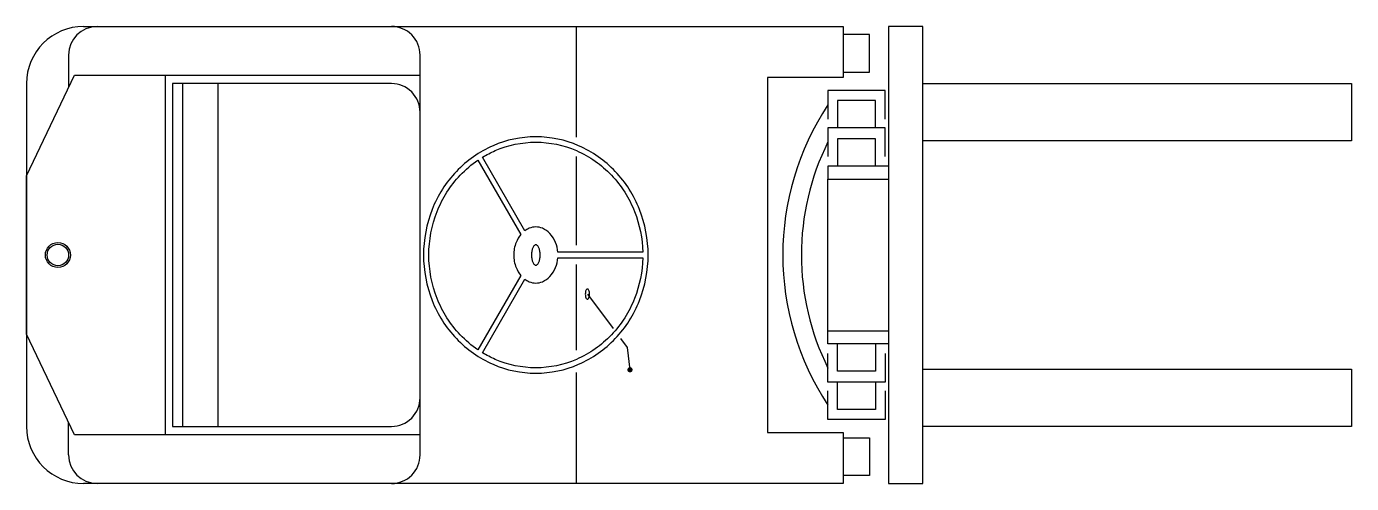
# Model space of a CAD drawing. Extents: x -2.2 to 90.6, y -16 to 16.
import ezdxf

# ---------------------------------------------------------------- set-up
doc = ezdxf.new("R2010")
doc.units = 0
doc.header["$MEASUREMENT"] = 0
doc.layers.get('0').update_dxf_attribs({"linetype": 'CONTINUOUS'})

msp = doc.modelspace()

# ---------------------------------------------------------------- linework, layer by layer
for p, q in [((36.285, 16), (36.285, 8.259)), ((58.156, 16), (58.156, -16)), ((60.554, 16), (58.156, 16)), ((60.554, -16), (60.554, 16)), ((0.746, 14), (0.746, 11.722)), ((7.527, -12.595), (7.527, 12.595)), ((-2.196, 12), (-2.196, -12)), ((8.751, -12), (8.751, 12)), ((11.204, 12), (11.204, -12)), ((36.285, 6.903), (36.285, 0.692)), ((53.906, -5.308), (53.906, 5.308)), ((36.285, -0.665), (36.285, -6.661)), ((37.071, -2.739), (38.865, -5.153)), ((39.384, -5.851), (39.848, -6.475)), ((39.848, -6.475), (40.048, -8.033)), ((36.285, -8.232), (36.285, -16)), ((0.746, -14), (0.746, -11.722)), ((58.156, -16), (60.554, -16))]:
    msp.add_line(p, q)
for points in [[(1.804, 16), (54.96, 16), (54.96, 12.424), (49.686, 12.424), (49.686, -12.424), (54.96, -12.424), (54.96, -16), (1.804, -16)], [(54.96, 12.799), (56.822, 12.799), (56.822, 15.449), (54.96, 15.449)], [(25.357, -12.595), (1.161, -12.595), (-2.196, -5.533), (-2.196, 5.533), (1.161, 12.595), (25.357, 12.595)], [(57.906, 9.513), (57.906, 11.513), (53.906, 11.513), (53.906, 9.513)], [(60.554, 12), (90.554, 12), (90.554, 8), (60.554, 8)], [(57.245, 8.898), (57.245, 10.823), (54.566, 10.823), (54.566, 8.898)], [(57.906, 6.898), (57.906, 8.898), (53.906, 8.898), (53.906, 6.898)], [(57.245, 6.213), (57.245, 8.138), (54.566, 8.138), (54.566, 6.213)], [(58.156, 6.213), (53.906, 6.213), (53.906, 5.308), (58.156, 5.308)], [(58.156, -6.213), (53.906, -6.213), (53.906, -5.308), (58.156, -5.308)], [(57.245, -6.213), (57.245, -8.138), (54.566, -8.138), (54.566, -6.213)], [(57.906, -6.898), (57.906, -8.898), (53.906, -8.898), (53.906, -6.898)], [(60.554, -8), (90.554, -8), (90.554, -12), (60.554, -12)], [(57.245, -8.898), (57.245, -10.823), (54.566, -10.823), (54.566, -8.898)], [(57.906, -9.513), (57.906, -11.513), (53.906, -11.513), (53.906, -9.513)], [(54.96, -12.799), (56.822, -12.799), (56.822, -15.449), (54.96, -15.449)]]:
    msp.add_lwpolyline(points)
for points in [[(23.357, -16, 0.414214), (25.357, -14), (25.357, 14, 0.414214), (23.357, 16)], [(25.357, 10, 0.414214), (23.357, 12), (8.015, 12), (8.015, -12), (23.357, -12, 0.414214), (25.357, -10)]]:
    msp.add_lwpolyline(points, format="xyb")
for points in [[(25.595, 0, 0.093879), (26.198, -3.184, 0.09646), (27.894, -5.85, 0.100349), (30.465, -7.653, 0.103283), (33.458, -8.278, 0.103283), (36.45, -7.653, 0.100349), (39.021, -5.85, 0.09646), (40.717, -3.184, 0.093879), (41.32, 0, 0.093879), (40.717, 3.184, 0.09646), (39.021, 5.85, 0.100349), (36.45, 7.653, 0.103283), (33.458, 8.278, 0.103283), (30.465, 7.653, 0.100349), (27.894, 5.85, 0.09646), (26.198, 3.184, 0.093879)], [(40.943, 0.188), (35.001, 0.188, 0.074142), (34.842, 0.876, 0.09646), (34.441, 1.505, 0.100349), (33.924, 1.868, 0.103283), (33.458, 1.966, 0.103283), (32.991, 1.868, 0.054024), (32.694, 1.698), (29.722, 6.846, -0.033473), (30.615, 7.31, -0.103283), (33.458, 7.903, -0.103283), (36.3, 7.31, -0.100349), (38.749, 5.592, -0.09646), (40.368, 3.047, -0.088206)], [(32.412, 1.437, 0.084485), (32.073, 0.876, 0.093879), (31.907, 0, 0.093879), (32.073, -0.876, 0.084485), (32.412, -1.437), (29.406, -6.643, -0.054136), (28.166, -5.592, -0.09646), (26.547, -3.047, -0.093879), (25.97, 0, -0.093879), (26.547, 3.047, -0.09646), (28.166, 5.592, -0.054136), (29.406, 6.643)], [(33.157, 0, 0.043056), (33.183, -0.291, 0.056369), (33.245, -0.506, 0.098971), (33.36, -0.675, 0.197209), (33.458, -0.716, 0.197209), (33.555, -0.675, 0.098971), (33.67, -0.506, 0.056369), (33.733, -0.291, 0.043056), (33.758, 0, 0.043056), (33.733, 0.291, 0.056369), (33.67, 0.506, 0.098971), (33.555, 0.675, 0.197209), (33.458, 0.716, 0.197209), (33.36, 0.675, 0.098971), (33.245, 0.506, 0.056369), (33.183, 0.291, 0.043056)], [(29.722, -6.846), (32.694, -1.698, 0.054024), (32.991, -1.868, 0.103283), (33.458, -1.966, 0.103283), (33.924, -1.868, 0.100349), (34.441, -1.505, 0.09646), (34.842, -0.876, 0.074142), (35.001, -0.188), (40.943, -0.188, -0.088206), (40.368, -3.047, -0.09646), (38.749, -5.592, -0.100349), (36.3, -7.31, -0.103283), (33.458, -7.903, -0.103283), (30.615, -7.31, -0.033473)], [(36.92, -2.739, 0.043056), (36.933, -2.885, 0.056369), (36.964, -2.992, 0.098971), (37.022, -3.077, 0.197209), (37.071, -3.097, 0.197209), (37.119, -3.077, 0.098971), (37.177, -2.992, 0.056369), (37.208, -2.885, 0.043056), (37.221, -2.739, 0.043056), (37.208, -2.593, 0.056369), (37.177, -2.486, 0.098971), (37.119, -2.401, 0.197209), (37.071, -2.381, 0.197209), (37.022, -2.401, 0.098971), (36.964, -2.486, 0.056369), (36.933, -2.593, 0.043056)]]:
    msp.add_lwpolyline(points, format="xyb", close=True)
at = {"const_width": 0.182}
msp.add_lwpolyline([(39.96, -8.063, 1), (40.136, -8.004, 1)], format="xyb", close=True, dxfattribs=at)
for radius in [0.876, 0.751]:
    msp.add_circle((0, 0), radius)
for centre, radius, start, end in [((1.804, 12), 4, 90, 180), ((2.746, 14), 2, 90, 180), ((69.808, 0), 19.063, 146.53071, 213.46929), ((69.808, 0), 17.763, 153.53818, 206.46182), ((1.804, -12), 4, 180, 270), ((2.746, -14), 2, 180, 270)]:
    msp.add_arc(centre, radius, start, end)

doc.saveas('drawing.dxf')
